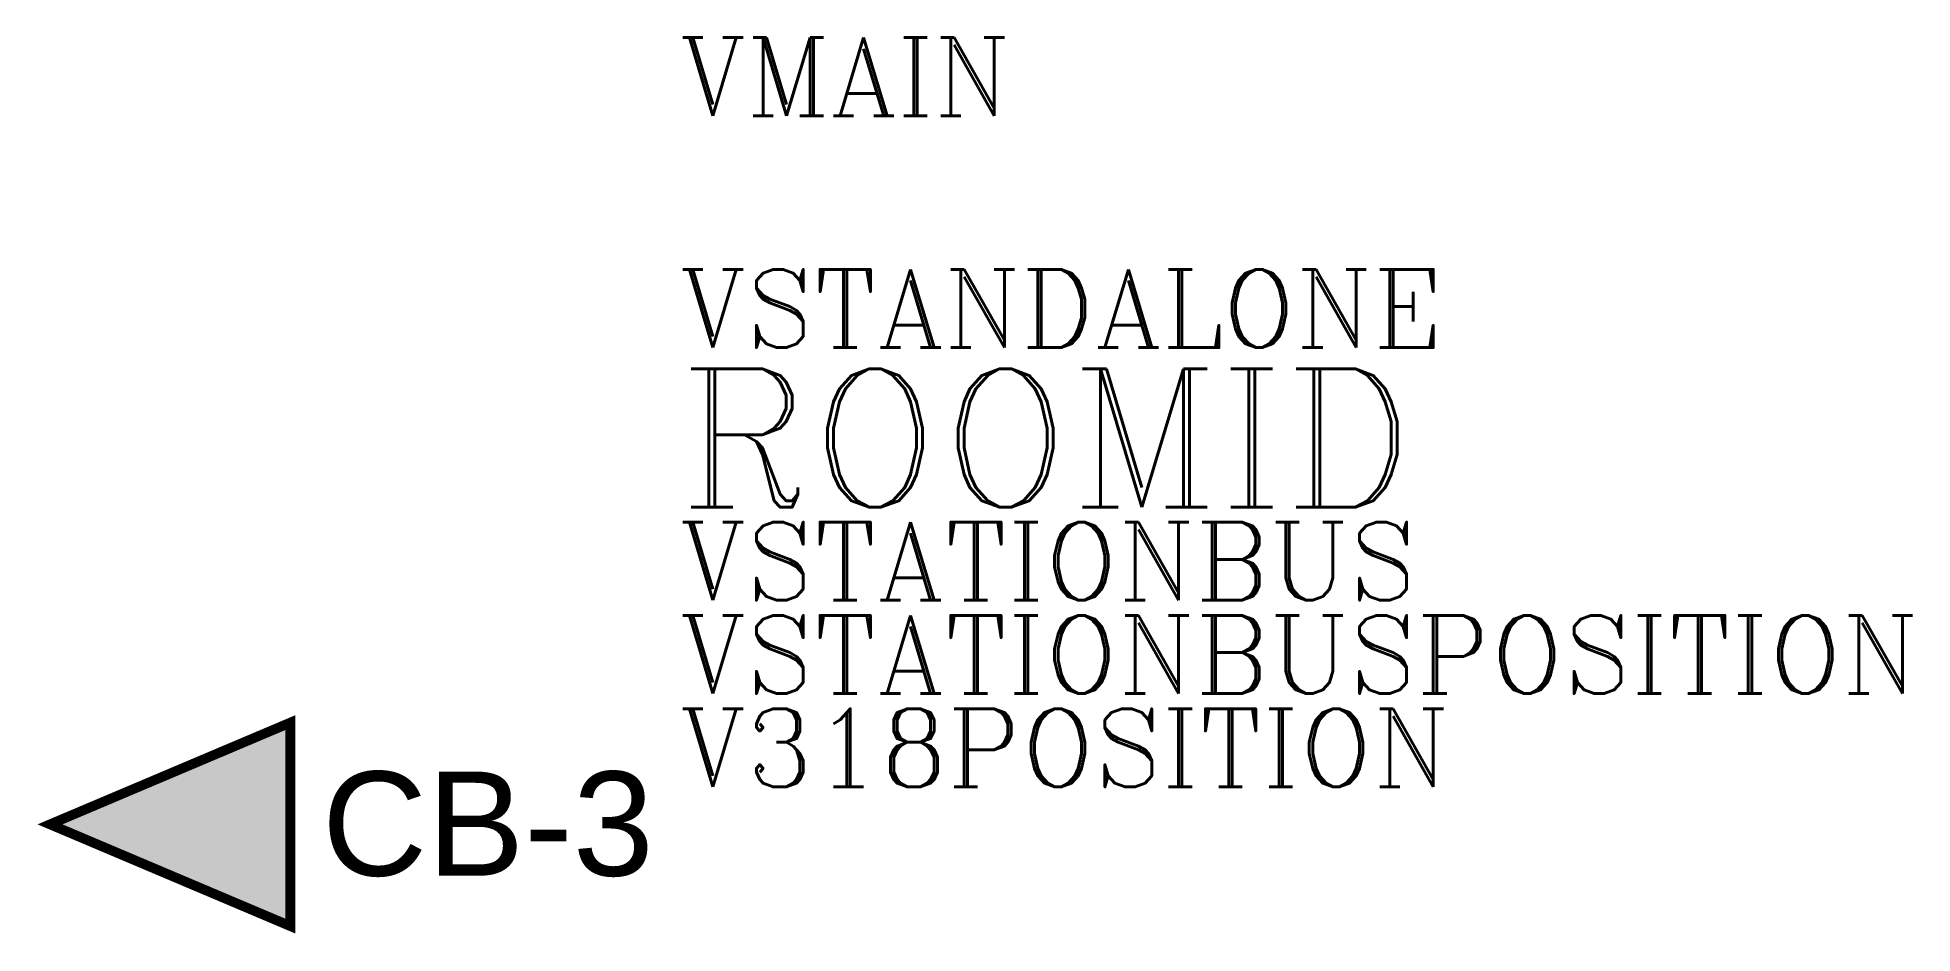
# Model space of a CAD drawing. Header units: inches. Extents: x -1 to 143, y -8 to 60.
import ezdxf

# ---------------------------------------------------------------- set-up
doc = ezdxf.new("R2010")
doc.units = ezdxf.units.IN
doc.header["$LTSCALE"] = 48
doc.header["$MEASUREMENT"] = 0
doc.styles.add('FSL12-1', font='complex.shx')
doc.styles.add('ROMANC', font='COMPLEX.SHX')
doc.styles.add('WSNotes', font='complex.shx', dxfattribs={"height": 18})

msp = doc.modelspace()

# ---------------------------------------------------------------- texts
at = {"flags": 1}
for tag, p, height, style in [('VMAIN', (48.29, 54.4), 6, 'ROMANC'), ('VSTANDALONE', (48.29, 36.6), 6, 'ROMANC'), ('ROOMID', (48.29, 24.34), 10.62, 'WSNotes'), ('VSTATIONBUS', (48.29, 17.2), 6, 'ROMANC'), ('VSTATIONBUSPOSITION', (48.29, 10.04), 6, 'ROMANC'), ('V318POSITION', (48.29, 2.87), 6, 'ROMANC')]:
    msp.add_attdef(tag, p, '', height=height, dxfattribs=dict(at, style=style))

# ---------------------------------------------------------------- wipeouts: each hides what was drawn before it
msp.add_wipeout([(0, -7.91), (45.93, -7.91), (45.93, 7.97), (0, 7.97)])

# ---------------------------------------------------------------- next in the draw order: hatches: boundary and pattern name
msp.add_hatch(color=256).paths.add_polyline_path([(18.44, 7.81), (0, 0), (18.44, -7.81)])

# ---------------------------------------------------------------- next in the draw order: linework, layer by layer
at = {"linetype": 'Continuous', "const_width": 0.75}
msp.add_lwpolyline([(18.44, -7.81), (0, 0), (18.44, 7.81)], close=True, dxfattribs=at)

# ---------------------------------------------------------------- next in the draw order: texts
at = {"linetype": 'Continuous', "insert": (20.87, 0), "char_height": 8, "attachment_point": 4, "style": 'FSL12-1'}
msp.add_mtext('{\\fArial|b0|i0|c0|p34;CB-3}', dxfattribs=at)

doc.saveas('drawing.dxf')
